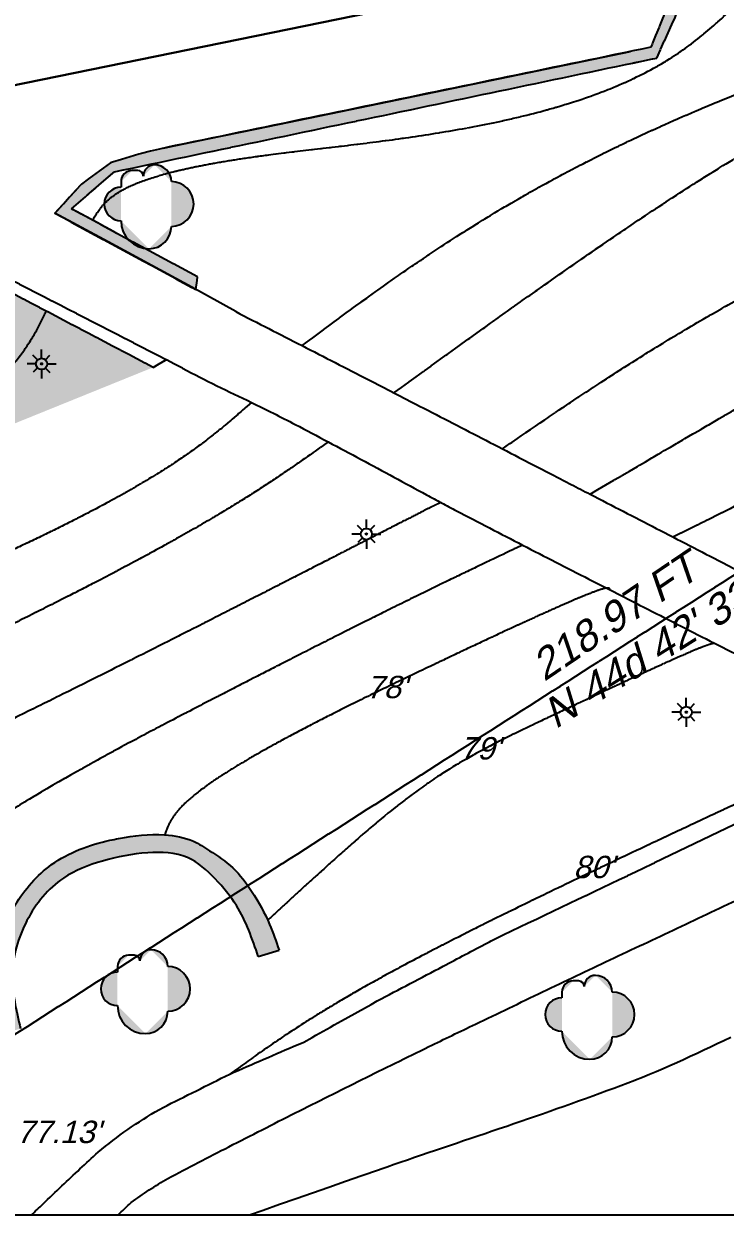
# Model space of a CAD drawing. Header units: inches. Extents: x 390519 to 400596, y 203620 to 211185.
# Drawn here: x 394540 to 396079, y 203620 to 206232 of the extents above; entities that cross this region are included whole.
import ezdxf

# ---------------------------------------------------------------- set-up
doc = ezdxf.new("R2010")
doc.units = ezdxf.units.IN
doc.header["$LTSCALE"] = 0.5
doc.header["$MEASUREMENT"] = 0
doc.linetypes.add('LTP418', pattern=[40, 40, 0])
doc.layers.add('LD-A-BLDG', color=7, linetype='Continuous', lineweight=30)
for name, color, linetype in [('LD-A-FOC', 7, 'Continuous'), ('LD-A-SW', 7, 'Continuous'), ('LD-A-TREELN', 7, 'Continuous'), ('LD-A-WALL', 7, 'Continuous'), ('LTPOLE', 7, 'Continuous'), ('MONUMENTS', 7, 'Continuous'), ('My LAYER', 7, 'LTP418'), ('Names', 1, 'LTP418'), ('numbers', 7, 'LTP418'), ('TOPO', 80, 'LTP418'), ('Traverse', 4, 'LTP418')]:
    doc.layers.add(name, color=color, linetype=linetype)
doc.styles.add('ARIAL', font='arial.ttf', dxfattribs={"oblique": 15})
pattern_1 = [(228.012787504, (-5992867.403451246, -3124560.828117853), (-392.286501360003, -441.3223140300001), [6.597082093371119, -653.1123064115419]), (184.969740728, (-5992871.816674386, -3124565.731699119), (588.4297520399988, 49.03581267000172), [11.32079999949756, -1120.758844991288]), (132.510447078, (-5992883.094911301, -3124566.712415373), (490.3581267000057, -539.3939393699933), [7.982441872923958, -790.2627553659584]), (267.273689006, (-5992902.218878242, -3124578.971368541), (49.03581267000119, 980.7162534000008), [10.30919118411546, -1020.609733125491]), (292.833654178, (-5992902.709236369, -3124589.268889201), (-245.1790633499994, 588.4297520400013), [10.10897796098385, -1000.79019742107]), (357.273689006, (-5992898.786371355, -3124598.585693609), (-980.7162534000008, 49.03581267000124), [10.30919118411546, -1020.609733125491]), (37.6942404667, (-5992888.488850694, -3124599.076051735), (-637.4655647099999, -490.3581266999986), [13.63337796082743, -1349.703317214766]), (72.2553283749, (-5992877.700971907, -3124590.739963581), (343.2506886900013, 1078.78787874), [12.87131239612296, -1274.260392900135]), (121.429565615, (-5992873.778106893, -3124578.481010414), (-392.2865013600009, 637.4655647099993), [10.3441046827365, -1024.067496795255]), (175.236358309, (-5992879.172046287, -3124569.654564133), (539.3939393699991, -49.03581267000185), [11.80939283694144, -578.6599831768052]), (222.397437798, (-5992890.940641328, -3124568.67384788), (-588.4297520399981, -539.3939393699986), [15.27210578444616, -1511.939600718983]), (138.814074834, (-5992853.673423698, -3124579.461726667), (-343.2506886900016, 294.21487602), [5.212555922633668, -516.0452828054098]), (171.46923439, (-5992857.596288712, -3124576.02921978), (637.4655647099999, -98.07162533999976), [9.916855646942789, -981.7710831729411]), (225, (-5992867.403451246, -3124574.5581454), (-5.444068825743997e-15, -49.03581266999671), [6.934693663604069, -62.41241765629662]), (203.198590514, (-5992870.835958133, -3124568.67384788), (245.1790633499994, 98.07162533999879), [3.73446942132186, -369.7111539350444]), (291.801409486, (-5992874.26846502, -3124570.14492226), (-49.03581266998449, 147.107438010005), [5.281304131997009, -258.784628547727]), (30.9637565321, (-5992872.307032513, -3124575.048503527), (147.1074380100026, 98.07162533999899), [8.577785674550427, -277.3476791288651]), (161.565051177, (-5992864.951660613, -3124570.635280387), (98.07162534000055, -49.03581266999885), [6.20258898044097, -148.8622659741026]), (16.389540334, (-5992902.709236369, -3124570.14492226), (490.3581266999983, 147.1074380100021), [8.689146005123998, -860.2276683108993]), (70.3461759419, (-5992894.373148215, -3124567.693131626), (-196.1432506800598, -539.3939393701664), [7.289712947334869, -721.680049285541]), (293.198590514, (-5992864.951660613, -3124560.828117853), (-98.07162533999853, 245.1790633499996), [7.46888980683105, -365.9767335495352]), (343.610459666, (-5992862.009511853, -3124567.693131626), (-490.3581266999983, 147.1074380100021), [8.689146005123995, -860.2276683108794]), (339.44395478, (-5992902.709236369, -3124600.547126115), (-245.1790633500018, 98.07162534000118), [8.379239669049596, -410.5829274381176]), (294.775140569, (-5992894.863506341, -3124603.489274875), (-245.1790633500002, 539.3939393700001), [7.020849586465259, -695.0651419149168]), (66.8014094864, (-5992864.461302486, -3124609.863930522), (98.07162533999906, 245.1790633499985), [7.46888980683105, -365.9767335495352]), (17.3540246363, (-5992861.519153725, -3124602.998916748), (-637.4655647099988, -196.1432506799981), [8.21992231368477, -813.7700835271669]), (69.44395478040002, (-5992888.488850694, -3124609.863930522), (-98.07162534000034, -245.1790633499978), [4.189619834524797, -414.7725472726424]), (101.309932474, (-5992867.403451246, -3124609.863930522), (-49.03581266999822, 196.1432506800006), [2.5003360880433, -247.5342295811677]), (165.963756532, (-5992867.893809373, -3124607.412139889), (147.107438009998, -49.03581267000006), [10.10897796098385, -192.0708571154289]), (186.009005957, (-5992877.700971907, -3124604.960349255), (490.3581267000022, 49.03581266999917), [9.3682920106035, -927.4595936416524]), (303.690067526, (-5992872.307032513, -3124579.461726667), (-49.03581266999937, 98.07162533999929), [7.072042974892739, -169.7290939408395]), (353.157226587, (-5992868.3841675, -3124585.346024187), (833.6088153900006, -98.07162534000257), [12.34692341542998, -1222.343291151545]), (60.9453959009, (-5992856.125214332, -3124586.817098568), (-196.1432506799988, -343.2506886899988), [5.048531129252519, -499.8060597837916]), (90, (-5992853.673423698, -3124582.403875427), (-49.03581266999998, 49.03581267), [2.942148760199999, -46.09366390979999]), (120.256437164, (-5992878.681688161, -3124603.489274875), (196.1432506800004, -343.2506886900003), [6.812251239367079, -674.4150297557608]), (48.01278750420001, (-5992882.114195047, -3124597.604977355), (392.28650136, 441.3223140299987), [13.19416418674224, -646.5152243181709]), (0, (-5992873.287748766, -3124587.797814821), (49.03581267, 49.03581267), [12.7493112942, -36.28650137579999]), (325.3048464690001, (-5992860.538437473, -3124587.797814821), (490.3581267000067, -343.2506886899914), [7.753248484504379, -767.5710262882134]), (254.054604099, (-5992854.163781825, -3124592.211037961), (-49.03581267000185, -196.1432506800002), [7.13971239637734, -349.8463923513957]), (207.645975364, (-5992856.125214332, -3124599.076051735), (-931.6804407299975, -490.3581267000023), [11.62467493061355, -1150.844739464673]), (175.42607874, (-5992866.422734993, -3124604.469991129), (-637.4655647099976, 49.03581267000006), [12.29813278182333, -1217.513792402841])]
pattern_2 = [(49.99999999999999, (-5992902.709236369, -3124609.863930522), (117.2381198322018, -10.25700645216362), [12.2589531675, -134.8484848425]), (355, (-5992902.709236369, -3124609.863930522), (-22.67928134253247, 122.9478418665379), [9.807162534000001, -107.878787874]), (100.45144446, (-5992892.939393193, -3124610.718680965), (94.55883812016134, 112.690834147814), [10.41850704820611, -114.6035775302672]), (46.18420000000001, (-5992902.709236369, -3124577.173388742), (174.4434865483092, -27.0545748208081), [18.38842975125, -202.27272726375]), (96.63563548999998, (-5992888.172284477, -3124579.427942136), (152.7730269261972, 159.2223240864779), [15.62776939875544, -171.9054630594044]), (351.1841639899999, (-5992902.709236369, -3124577.173388742), (152.7730268249456, 159.2223240040061), [14.710743801, -161.8181819744527]), (21, (-5992886.363965479, -3124585.346024187), (97.56607463027603, -65.80914833356255), [12.2589531675, -134.8484848425]), (326.0000000000001, (-5992886.363965479, -3124585.346024187), (39.77055011948517, 118.5277392218651), [9.807162533999996, -107.878787874]), (71.45144474, (-5992878.233459315, -3124590.830119845), (137.3366235549101, 52.71859063083836), [10.41850672130069, -114.6035775302672]), (37.50000000000001, (-5992902.709236369, -3124609.863930522), (1.987561291443229, 54.4124021848885), [0, -106.5711662028, 0, -109.513314963, 0, -108.28741964625]), (7.499999999999999, (-5992902.709236369, -3124609.863930522), (42.99942852398916, 64.46766272905809), [0, -62.43893479979999, 0, -104.1193755693, 0, -41.27180899724999]), (327.5, (-5992939.159190454, -3124609.863930522), (87.25472326397761, -3.686654883876419), [0, -40.86317722499999, 0, -127.493112942, 0, -169.1735537115]), (317.5, (-5992955.504461343, -3124609.863930522), (95.32335917202715, 16.36243053660396), [0, -53.1221303925, 0, -84.66850321019999, 0, -120.1377410415])]

# ---------------------------------------------------------------- blocks, each defined once
blk = doc.blocks.new('MTREE')
for p, q in [((0.25, 0.3125), (0.1875, 0.3125)), ((0.375, 0.125), (0.375, 0.1875))]:
    blk.add_line(p, q)
for centre, radius, start, end in [((0, 0.3125), 0.1875, 0, 180), ((-0.1875, 0), 0.3125, 90, 180), ((0.25, 0.1875), 0.125, 0, 90), ((-0.25, 0), 0.25, 180, 270), ((0.3125, 0.125), 0.0625, 270, 0), ((0.3125, -0.0625), 0.125, 0, 90), ((0.25, -0.0625), 0.1875, 270, 0), ((0, -0.25), 0.25, 180, 0)]:
    blk.add_arc(centre, radius, start, end)
blk = doc.blocks.new('LTPOLE')
for p, q in [((0, 0.0947265), (0, 0.2441405)), ((-0.0966795, 0), (-0.246094, 0)), ((-0.069336, 0.0683595), (-0.140625, 0.1435545)), ((0.0654295, 0.0703125), (0.1445315, 0.147461)), ((0.0927735, 0), (0.2421875, 0)), ((-0.071289, -0.0683595), (-0.1445315, -0.1396485)), ((0, -0.0966795), (0, -0.243164)), ((0.069336, -0.06640650000000001), (0.1464845, -0.1396485))]:
    blk.add_line(p, q)
for centre, radius in [((-0.001953, 0), 0.0947265), ((0, 0), 0.0126955)]:
    blk.add_circle(centre, radius)

msp = doc.modelspace()

# ---------------------------------------------------------------- hatches: boundary and pattern name
at = {"layer": 'MONUMENTS'}
h = msp.add_hatch(dxfattribs=at)
h.set_pattern_fill('GRAVEL', scale=49.03581267)
h.set_pattern_definition(pattern_1)
edge = h.paths.add_edge_path()
edge.add_spline(control_points=[(394477.15261079, 204115.8898931607), (394477.1627853047, 204115.9578221622), (394479.4996430976, 204131.5584824472), (394479.4048946593, 204173.9842603579), (394488.3674069429, 204238.2988442713), (394527.7189008864, 204317.8183032135), (394599.5290054372, 204401.0322644319), (394690.0888157496, 204434.6272937269), (394775.6142884651, 204451.491058419), (394836.1746442383, 204459.3614862426), (394908.1172191259, 204445.6226489744), (394952.0464098966, 204416.6293070274), (395002.8663456077, 204383.5335617247), (395044.8572356692, 204325.9849938271), (395078.38900543, 204265.4191583316), (395093.817025749, 204220.3251088099), (395100.2975622918, 204201.3833632264)], knot_values=[60.37073024777731, 60.37073024777731, 60.37073024777731, 60.37073024777731, 60.3838691907447, 63.38735491623729, 68.05514662598934, 72.11960243217229, 79.38071212698135, 87.77255031511991, 88.95696728774776, 95.17585976499413, 99.15370905820659, 101.7574935378565, 105.5017263189219, 109.4837102465463, 114.5456225650844, 118.2118943982848, 118.2118943982848, 118.2118943982848, 118.2118943982848], degree=3, periodic=0)
edge.add_line((395100.2975622918, 204201.3833632264), (395054.7858663462, 204187.1188591043))
edge.add_spline(control_points=[(395054.7858663462, 204187.1188591043), (395041.458769182, 204226.0030151621), (395019.9263523501, 204288.827638264), (394961.4482333064, 204358.9564754244), (394899.9417239878, 204414.8098161057), (394806.3836062976, 204418.2965261571), (394715.1819289018, 204400.0905292373), (394614.0037809331, 204361.7054004748), (394539.8486670758, 204270.1109544892), (394504.6326124825, 204148.6090734693), (394523.8572097511, 204068.9014505033), (394533.3645383399, 204029.4828581666)], knot_values=[0, 0, 0, 0, 121.7114043761202, 196.6475264570054, 273.3572924165636, 361.2175440005295, 462.1179142618777, 555.4206469582723, 678.2261987114322, 800.7321581735079, 920.5913952765966, 920.5913952765966, 920.5913952765966, 920.5913952765966], degree=3, periodic=0)
edge.add_line((394533.3645383399, 204029.4828581666), (394492.9982937099, 204017.7560312566))
edge.add_line((394492.9982937099, 204017.7560312566), (394485.9769011615, 204051.3501217272))
edge.add_spline(control_points=[(394485.9769011615, 204051.3501217272), (394483.0354710376, 204072.8633788717), (394480.0940409138, 204094.3766360162), (394477.15261079, 204115.8898931607)], knot_values=[0, 0, 0, 0, 65.14023485713751, 65.14023485713751, 65.14023485713751, 65.14023485713751], degree=3, periodic=0)
at = {"layer": 'My LAYER'}
h = msp.add_hatch(dxfattribs=at)
h.set_pattern_fill('GRAVEL', color=256, scale=49.03581267)
h.set_pattern_definition(pattern_1)
h.paths.add_polyline_path([(394921.3786555389, 205677.1882807673), (394645.0879155956, 205826.3602588908), (394739.052598482, 205907.6688917116), (395928.9422855992, 206157.0902688634), (395968.9605441121, 206246.188621439), (395998.8894820986, 206327.2622604356), (396026.3059272561, 206437.2931632539), (396043.9083985072, 206534.1858832082), (396019.8928429214, 206547.7068309779), (395997.4731361726, 206434.5723438445), (395976.3527985131, 206343.12608191), (395971.4966535773, 206324.3856616793), (395941.3679938428, 206243.6105440357), (395915.8775438899, 206180.7302869223), (394856.5329979677, 205961.6413658373), (394837.6900129179, 205957.2171163256), (394792.7122546844, 205946.6333172368), (394730.7963685524, 205927.5093502947), (394667.1455758428, 205880.8425305444), (394654.1173232542, 205866.5238240873), (394608.7462308174, 205816.6557231187), (394917.6022291956, 205649.7710097558)])
h = msp.add_hatch(dxfattribs=at)
h.set_pattern_fill('GRAVEL', color=256, scale=49.03581267)
h.set_pattern_definition(pattern_1)
edge = h.paths.add_edge_path()
edge.add_line((393459.943021643, 204926.7329042051), (393489.9951943131, 204929.0633279146))
edge.add_line((393489.9951943131, 204929.0633279146), (393712.7296806173, 205371.2335272017))
edge.add_line((393459.9418737935, 204926.7328151939), (393695.5849820049, 205394.7515909057))
edge.add_spline(control_points=[(393695.5849820049, 205394.7515909057), (393781.2496307125, 205372.8927355398), (393962.229531194, 205326.7125021711), (394233.4482222981, 205400.8253997104), (394426.9145620551, 205528.7895167656), (394489.9642581572, 205638.8202834516), (394509.0237331167, 205672.0818020962)], knot_values=[0, 0, 0, 0, 261.2987394807869, 552.0342472728973, 815.7212148382512, 929.9678593186467, 929.9678593186467, 929.9678593186467, 929.9678593186467], degree=3, periodic=0)
edge.add_spline(control_points=[(393712.7296806173, 205371.2335272017), (393788.9497485794, 205351.8125290042), (393969.7796029355, 205305.7317297845), (394242.16264439, 205379.0610847706), (394429.7288278686, 205507.5510048824), (394496.7146635633, 205611.1926262858), (394515.5266121104, 205641.0335749993)], knot_values=[0, 0, 0, 0, 15.98707042321147, 33.77484438618418, 49.90741046385925, 56.35157319104984, 56.35157319104984, 56.35157319104984, 56.35157319104984], degree=3, periodic=0)
edge.add_line((394823.9486732939, 205478.8604245251), (394515.5266121104, 205641.0335749998))
edge.add_line((394852.4360082243, 205495.6087448392), (394509.0237331158, 205672.0818020962))
edge.add_line((394852.4360082243, 205495.6087448392), (394823.9486732939, 205478.8604245251))
at = {"layer": 'TOPO', "true_color": 0x055715}
h = msp.add_hatch(dxfattribs=at)
h.set_pattern_fill('AR-CONC', color=108, scale=16.34527089)
h.set_pattern_definition(pattern_2)
edge = h.paths.add_edge_path()
edge.add_arc((395999.1648717104, 207482.5493869565), 52.46012400392839, 56.3916279224253, 236.3916279224253, ccw=False)
edge.add_arc((396077.1890223036, 207524.0745476531), 49.03462830490692, -2.5314482260350815, 177.4685517739648, ccw=False)
edge.add_arc((396144.1474245046, 207482.1979636324), 43.58818399241914, -65.65028746379733, 114.3497125362027, ccw=False)
edge.add_arc((396146.8934300137, 207372.1370820941), 71.97880562309842, -102.21198287638549, 77.78801712361451, ccw=False)
edge.add_arc((396081.054678869, 207290.9501215836), 51.76029152821884, -167.91472061012462, 12.085279389875325, ccw=False)
edge.add_arc((396007.2230902594, 207341.228174842), 65.37687707205255, 110.80250600451609, 290.80250600451615, ccw=False)
edge.add_arc((395977.0660654674, 207420.6008102838), 19.53167029305017, 110.8085838732649, 290.80858387326487, ccw=False)
edge = h.paths.add_edge_path()
edge.add_arc((395830.9965521578, 204060.2909849053), 49.03581267, 270, 450)
edge = h.paths.add_edge_path()
edge.add_arc((395794.2196926553, 204109.3267975753), 36.7768595025, 0, 90)
edge = h.paths.add_edge_path()
edge.add_arc((395794.2196926553, 204121.5857507428), 24.517906335, 90, 180)
edge = h.paths.add_edge_path()
edge.add_arc((395757.4428331528, 204121.5857507428), 12.2589531675, 0, 90)
edge = h.paths.add_edge_path()
edge.add_line((395757.4428331528, 204133.8447039103), (395745.1838799853, 204133.8447039103))
edge = h.paths.add_edge_path()
edge.add_arc((395745.1838799853, 204109.3267975753), 24.517906335, 90, 180)
edge = h.paths.add_edge_path()
edge.add_line((395720.6659736503, 204109.3267975753), (395720.6659736503, 204097.0678444078))
edge = h.paths.add_edge_path()
edge.add_arc((395720.6659736503, 204060.2909849053), 36.7768595025, 90, 270)
edge = h.paths.add_edge_path()
edge.add_arc((395781.9607394878, 204023.5141254028), 61.29476583749999, 180, 270)
edge = h.paths.add_edge_path()
edge.add_arc((395781.9607394878, 204011.2551722353), 49.03581267, 270, 360)
edge = h.paths.add_edge_path()
edge.add_arc((394856.148251007, 204116.4696809528), 49.03581267, 270, 450)
edge = h.paths.add_edge_path()
edge.add_arc((394819.3713915044, 204165.5054936228), 36.7768595025, 0, 90)
edge = h.paths.add_edge_path()
edge.add_arc((394819.3713915044, 204177.7644467903), 24.517906335, 90, 180)
edge = h.paths.add_edge_path()
edge.add_arc((394782.5945320019, 204177.7644467903), 12.2589531675, 0, 90)
edge = h.paths.add_edge_path()
edge.add_line((394782.5945320019, 204190.0233999578), (394770.3355788345, 204190.0233999578))
edge = h.paths.add_edge_path()
edge.add_arc((394770.3355788345, 204165.5054936228), 24.517906335, 90, 180)
edge = h.paths.add_edge_path()
edge.add_line((394745.8176724995, 204165.5054936228), (394745.8176724995, 204153.2465404554))
edge = h.paths.add_edge_path()
edge.add_arc((394745.8176724995, 204116.4696809528), 36.7768595025, 90, 270)
edge = h.paths.add_edge_path()
edge.add_arc((394807.1124383369, 204079.6928214503), 61.29476583749999, 180, 270)
edge = h.paths.add_edge_path()
edge.add_arc((394807.1124383369, 204067.4338682829), 49.03581267, 270, 360)
edge = h.paths.add_edge_path()
edge.add_arc((397148.9974703729, 204378.1574679017), 49.03581267, 270, 450)
edge = h.paths.add_edge_path()
edge.add_arc((397112.2206108704, 204427.1932805717), 36.7768595025, 0, 90)
edge = h.paths.add_edge_path()
edge.add_arc((397112.2206108704, 204439.4522337392), 24.517906335, 90, 180)
edge = h.paths.add_edge_path()
edge.add_arc((397075.4437513679, 204439.4522337392), 12.2589531675, 0, 90)
edge = h.paths.add_edge_path()
edge.add_line((397075.4437513679, 204451.7111869067), (397063.1847982004, 204451.7111869067))
edge = h.paths.add_edge_path()
edge.add_arc((397063.1847982004, 204427.1932805717), 24.517906335, 90, 180)
edge = h.paths.add_edge_path()
edge.add_line((397038.6668918654, 204427.1932805717), (397038.6668918654, 204414.9343274042))
edge = h.paths.add_edge_path()
edge.add_arc((397038.6668918654, 204378.1574679017), 36.7768595025, 90, 270)
edge = h.paths.add_edge_path()
edge.add_arc((397099.9616577029, 204341.3806083992), 61.29476583749999, 180, 270)
edge = h.paths.add_edge_path()
edge.add_arc((397099.9616577029, 204329.1216552317), 49.03581267, 270, 360)
edge = h.paths.add_edge_path()
edge.add_arc((396123.2826862136, 208589.0588451261), 49.03581267, 270, 450)
edge = h.paths.add_edge_path()
edge.add_arc((396086.5058267111, 208638.0946577961), 36.7768595025, 0, 90)
edge = h.paths.add_edge_path()
edge.add_arc((396086.5058267111, 208650.3536109636), 24.517906335, 90, 180)
edge = h.paths.add_edge_path()
edge.add_arc((396049.7289672086, 208650.3536109636), 12.2589531675, 0, 90)
edge = h.paths.add_edge_path()
edge.add_line((396049.7289672086, 208662.6125641311), (396037.4700140411, 208662.6125641311))
edge = h.paths.add_edge_path()
edge.add_arc((396037.4700140411, 208638.0946577961), 24.517906335, 90, 180)
edge = h.paths.add_edge_path()
edge.add_line((396012.9521077061, 208638.0946577961), (396012.9521077061, 208625.8357046286))
edge = h.paths.add_edge_path()
edge.add_arc((396012.9521077061, 208589.0588451261), 36.7768595025, 90, 270)
edge = h.paths.add_edge_path()
edge.add_arc((396074.2468735436, 208552.2819856236), 61.29476583749999, 180, 270)
edge = h.paths.add_edge_path()
edge.add_arc((396074.2468735436, 208540.0230324561), 49.03581267, 270, 360)
edge = h.paths.add_edge_path()
edge.add_arc((396299.8279570962, 209444.6357045919), 49.03581267, 270, 450)
edge = h.paths.add_edge_path()
edge.add_arc((396263.0510975936, 209493.6715172619), 36.7768595025, 0, 90)
edge = h.paths.add_edge_path()
edge.add_arc((396263.0510975936, 209505.9304704294), 24.517906335, 90, 180)
edge = h.paths.add_edge_path()
edge.add_arc((396226.2742380911, 209505.9304704294), 12.2589531675, 0, 90)
edge = h.paths.add_edge_path()
edge.add_line((396226.2742380911, 209518.1894235969), (396214.0152849237, 209518.1894235969))
edge = h.paths.add_edge_path()
edge.add_arc((396214.0152849237, 209493.6715172619), 24.517906335, 90, 180)
edge = h.paths.add_edge_path()
edge.add_line((396189.4973785887, 209493.6715172619), (396189.4973785887, 209481.4125640944))
edge = h.paths.add_edge_path()
edge.add_arc((396189.4973785887, 209444.6357045919), 36.7768595025, 90, 270)
edge = h.paths.add_edge_path()
edge.add_arc((396250.7921444261, 209407.8588450894), 61.29476583749999, 180, 270)
edge = h.paths.add_edge_path()
edge.add_arc((396250.7921444261, 209395.5998919219), 49.03581267, 270, 360)
h = msp.add_hatch(dxfattribs=at)
h.set_pattern_fill('AR-CONC', color=108, scale=16.34527089)
h.set_pattern_definition(pattern_2)
edge = h.paths.add_edge_path()
edge.add_arc((394863.9965127023, 205836.977604981), 49.03581267, 270, 450)
edge = h.paths.add_edge_path()
edge.add_arc((394827.2196531998, 205886.013417651), 36.7768595025, 0, 90)
edge = h.paths.add_edge_path()
edge.add_arc((394827.2196531998, 205898.2723708185), 24.517906335, 90, 180)
edge = h.paths.add_edge_path()
edge.add_arc((394790.4427936973, 205898.2723708185), 12.2589531675, 0, 90)
edge = h.paths.add_edge_path()
edge.add_line((394790.4427936973, 205910.531323986), (394778.1838405298, 205910.531323986))
edge = h.paths.add_edge_path()
edge.add_arc((394778.1838405298, 205886.013417651), 24.517906335, 90, 180)
edge = h.paths.add_edge_path()
edge.add_line((394753.6659341948, 205886.013417651), (394753.6659341948, 205873.7544644836))
edge = h.paths.add_edge_path()
edge.add_arc((394753.6659341948, 205836.977604981), 36.7768595025, 90, 270)
edge = h.paths.add_edge_path()
edge.add_arc((394814.9607000323, 205800.2007454785), 61.29476583749999, 180, 270)
edge = h.paths.add_edge_path()
edge.add_arc((394814.9607000323, 205787.9417923111), 49.03581267, 270, 360)
edge = h.paths.add_edge_path()
edge.add_arc((393380.8653093461, 205319.9785449044), 49.03581267, 270, 450)
edge = h.paths.add_edge_path()
edge.add_arc((393344.0884498436, 205369.0143575744), 36.7768595025, 0, 90)
edge = h.paths.add_edge_path()
edge.add_arc((393344.0884498436, 205381.2733107419), 24.517906335, 90, 180)
edge = h.paths.add_edge_path()
edge.add_arc((393307.3115903411, 205381.2733107419), 12.2589531675, 0, 90)
edge = h.paths.add_edge_path()
edge.add_line((393307.3115903411, 205393.5322639094), (393295.0526371736, 205393.5322639094))
edge = h.paths.add_edge_path()
edge.add_arc((393295.0526371736, 205369.0143575744), 24.517906335, 90, 180)
edge = h.paths.add_edge_path()
edge.add_line((393270.5347308386, 205369.0143575744), (393270.5347308386, 205356.7554044069))
edge = h.paths.add_edge_path()
edge.add_arc((393270.5347308386, 205319.9785449044), 36.7768595025, 90, 270)
edge = h.paths.add_edge_path()
edge.add_arc((393331.8294966761, 205283.2016854019), 61.29476583749999, 180, 270)
edge = h.paths.add_edge_path()
edge.add_arc((393331.8294966761, 205270.9427322344), 49.03581267, 270, 360)
edge = h.paths.add_edge_path()
edge.add_arc((393102.4968277622, 204690.6463567782), 49.03581267, 270, 450)
edge = h.paths.add_edge_path()
edge.add_arc((393065.7199682597, 204739.6821694482), 36.7768595025, 0, 90)
edge = h.paths.add_edge_path()
edge.add_arc((393065.7199682597, 204751.9411226157), 24.517906335, 90, 180)
edge = h.paths.add_edge_path()
edge.add_arc((393028.9431087572, 204751.9411226157), 12.2589531675, 0, 90)
edge = h.paths.add_edge_path()
edge.add_line((393028.9431087572, 204764.2000757832), (393016.6841555897, 204764.2000757832))
edge = h.paths.add_edge_path()
edge.add_arc((393016.6841555897, 204739.6821694482), 24.517906335, 90, 180)
edge = h.paths.add_edge_path()
edge.add_line((392992.1662492547, 204739.6821694482), (392992.1662492547, 204727.4232162807))
edge = h.paths.add_edge_path()
edge.add_arc((392992.1662492547, 204690.6463567782), 36.7768595025, 90, 270)
edge = h.paths.add_edge_path()
edge.add_arc((393053.4610150922, 204653.8694972757), 61.29476583749999, 180, 270)
edge = h.paths.add_edge_path()
edge.add_arc((393053.4610150922, 204641.6105441082), 49.03581267, 270, 360)
edge = h.paths.add_edge_path()
edge.add_arc((392752.381125297, 203997.2799656237), 49.03581267, 270, 450)
edge = h.paths.add_edge_path()
edge.add_arc((392715.6042657945, 204046.3157782937), 36.7768595025, 0, 90)
edge = h.paths.add_edge_path()
edge.add_arc((392715.6042657945, 204058.5747314612), 24.517906335, 90, 180)
edge = h.paths.add_edge_path()
edge.add_arc((392678.827406292, 204058.5747314612), 12.2589531675, 0, 90)
edge = h.paths.add_edge_path()
edge.add_line((392678.827406292, 204070.8336846287), (392666.5684531245, 204070.8336846287))
edge = h.paths.add_edge_path()
edge.add_arc((392666.5684531245, 204046.3157782937), 24.517906335, 90, 180)
edge = h.paths.add_edge_path()
edge.add_line((392642.0505467895, 204046.3157782937), (392642.0505467895, 204034.0568251263))
edge = h.paths.add_edge_path()
edge.add_arc((392642.0505467895, 203997.2799656237), 36.7768595025, 90, 270)
edge = h.paths.add_edge_path()
edge.add_arc((392703.345312627, 203960.5031061212), 61.29476583749999, 180, 270)
edge = h.paths.add_edge_path()
edge.add_arc((392703.345312627, 203948.2441529538), 49.03581267, 270, 360)
edge = h.paths.add_edge_path()
edge.add_arc((392376.979658201, 204509.3968981975), 49.03581267, 270, 450)
edge = h.paths.add_edge_path()
edge.add_arc((392340.2027986984, 204558.4327108675), 36.7768595025, 0, 90)
edge = h.paths.add_edge_path()
edge.add_arc((392340.2027986984, 204570.691664035), 24.517906335, 90, 180)
edge = h.paths.add_edge_path()
edge.add_arc((392303.425939196, 204570.691664035), 12.2589531675, 0, 90)
edge = h.paths.add_edge_path()
edge.add_line((392303.425939196, 204582.9506172025), (392291.1669860285, 204582.9506172025))
edge = h.paths.add_edge_path()
edge.add_arc((392291.1669860285, 204558.4327108675), 24.517906335, 90, 180)
edge = h.paths.add_edge_path()
edge.add_line((392266.6490796935, 204558.4327108675), (392266.6490796935, 204546.1737577))
edge = h.paths.add_edge_path()
edge.add_arc((392266.6490796935, 204509.3968981975), 36.7768595025, 90, 270)
edge = h.paths.add_edge_path()
edge.add_arc((392327.943845531, 204472.620038695), 61.29476583749999, 180, 270)
edge = h.paths.add_edge_path()
edge.add_arc((392327.943845531, 204460.3610855275), 49.03581267, 270, 360)
edge = h.paths.add_edge_path()
edge.add_arc((391022.1524752366, 204266.3231244734), 49.03581267, 270, 450)
edge = h.paths.add_edge_path()
edge.add_arc((390985.375615734, 204315.3589371434), 36.7768595025, 0, 90)
edge = h.paths.add_edge_path()
edge.add_arc((390985.375615734, 204327.6178903109), 24.517906335, 90, 180)
edge = h.paths.add_edge_path()
edge.add_arc((390948.5987562315, 204327.6178903109), 12.2589531675, 0, 90)
edge = h.paths.add_edge_path()
edge.add_line((390948.5987562315, 204339.8768434784), (390936.3398030641, 204339.8768434784))
edge = h.paths.add_edge_path()
edge.add_arc((390936.3398030641, 204315.3589371434), 24.517906335, 90, 180)
edge = h.paths.add_edge_path()
edge.add_line((390911.8218967291, 204315.3589371434), (390911.8218967291, 204303.099983976))
edge = h.paths.add_edge_path()
edge.add_arc((390911.8218967291, 204266.3231244734), 36.7768595025, 90, 270)
edge = h.paths.add_edge_path()
edge.add_arc((390973.1166625666, 204229.5462649709), 61.29476583749999, 180, 270)
edge = h.paths.add_edge_path()
edge.add_arc((390973.1166625666, 204217.2873118035), 49.03581267, 270, 360)
edge = h.paths.add_edge_path()
edge.add_arc((390925.2413641302, 207749.9580187169), 32.69054178, 270, 450)
edge = h.paths.add_edge_path()
edge.add_arc((390900.7234577952, 207782.6485604969), 24.517906335, 0, 90)
edge = h.paths.add_edge_path()
edge.add_arc((390900.7234577952, 207790.8211959419), 16.34527089, 90, 180)
edge = h.paths.add_edge_path()
edge.add_arc((390876.2055514602, 207790.8211959419), 8.172635445, 0, 90)
edge = h.paths.add_edge_path()
edge.add_line((390876.2055514602, 207798.9938313869), (390868.0329160152, 207798.9938313869))
edge = h.paths.add_edge_path()
edge.add_arc((390868.0329160152, 207782.6485604969), 16.34527089, 90, 180)
edge = h.paths.add_edge_path()
edge.add_line((390851.6876451252, 207782.6485604969), (390851.6876451252, 207774.4759250519))
edge = h.paths.add_edge_path()
edge.add_arc((390851.6876451252, 207749.9580187169), 24.517906335, 90, 270)
edge = h.paths.add_edge_path()
edge.add_arc((390892.5508223502, 207725.4401123819), 40.86317722499999, 180, 270)
edge = h.paths.add_edge_path()
edge.add_arc((390892.5508223502, 207717.2674769369), 32.69054178, 270, 360)
edge = h.paths.add_edge_path()
edge.add_arc((391196.2459554862, 208446.4463566109), 32.69054178, 270, 450)
edge = h.paths.add_edge_path()
edge.add_arc((391171.7280491513, 208479.1368983909), 24.517906335, 0, 90)
edge = h.paths.add_edge_path()
edge.add_arc((391171.7280491513, 208487.3095338359), 16.34527089, 90, 180)
edge = h.paths.add_edge_path()
edge.add_arc((391147.2101428162, 208487.3095338359), 8.172635445, 0, 90)
edge = h.paths.add_edge_path()
edge.add_line((391147.2101428162, 208495.4821692808), (391139.0375073712, 208495.4821692808))
edge = h.paths.add_edge_path()
edge.add_arc((391139.0375073712, 208479.1368983909), 16.34527089, 90, 180)
edge = h.paths.add_edge_path()
edge.add_line((391122.6922364812, 208479.1368983909), (391122.6922364812, 208470.9642629459))
edge = h.paths.add_edge_path()
edge.add_arc((391122.6922364812, 208446.4463566109), 24.517906335, 90, 270)
edge = h.paths.add_edge_path()
edge.add_arc((391163.5554137062, 208421.9284502759), 40.86317722499999, 180, 270)
edge = h.paths.add_edge_path()
edge.add_arc((391163.5554137062, 208413.7558148309), 32.69054178, 270, 360)

# ---------------------------------------------------------------- linework, layer by layer
at = {"layer": 'LD-A-BLDG', "elevation": 1389.44609727534}
msp.add_lwpolyline([(394522.4105099766, 208302.9675687389), (394768.5049084956, 208353.2619672664), (394876.171207848, 207826.6009939192), (394634.1631270498, 207777.140204208), (394698.5798396282, 207462.0360719897), (395438.6610149853, 207613.3115540766), (395464.0942564905, 207488.9076973321), (395500.5769011164, 207496.3611408584), (395690.7377826516, 207624.1484686765), (395788.4988478441, 207478.8553557349, -0.022157), (395882.5985723585, 207271.0579269105, -0.083003), (395961.7914098203, 206794.8874953426, -0.050101), (395929.0354869561, 206462.3593043564), (395702.6861756714, 206503.7291849796), (395698.9431086378, 206502.9773025191), (395731.2250186456, 206345.0492951805), (394218.4211619636, 206035.8131152107)], format="xyb", dxfattribs=at)
at = {"layer": 'LD-A-FOC', "elevation": 1353.12690535776, "flags": 128}
msp.add_lwpolyline([(396091.0171214761, 204009.8985147504), (396076.2083060499, 204002.8863935387), (396061.4485264365, 203995.857927056), (396046.6724015512, 203988.8621511161), (396031.8472408541, 203981.8663751739), (396017.0547706997, 203974.9196350458), (396002.2296100017, 203968.0382760013), (395987.3554134928, 203961.2059527696), (395972.4648717102, 203954.455355892), (395957.5416393885, 203947.8028306398), (395942.5530259823, 203941.2810675548), (395927.5153767625, 203934.8573760954), (395912.4940728163, 203928.5481015318), (395897.342006701, 203922.4022796764), (395882.1245595021, 203916.4362558019), (395880.4246513294, 203915.7660996947), (395865.1745135887, 203909.914492717), (395849.891685307, 203904.1119215502), (395834.5761664836, 203898.3747314685), (395819.0645044083, 203892.5885055736), (395803.7326403139, 203886.9330418454), (395788.3844309477, 203881.3102686596), (395772.4151012888, 203875.5240427647), (395757.0342013808, 203869.9829959325), (395741.6369562019, 203864.4746396425), (395725.3570663966, 203858.6720684767), (395709.9434759468, 203853.2290932694), (395694.5298854979, 203847.8188086059), (395678.0538524399, 203842.0652732523), (395662.6075714501, 203836.704024401), (395647.1612904584, 203831.3591208188), (395630.6525668595, 203825.6709665502), (395615.1899405988, 203820.3587535108), (395599.7273143353, 203815.0628857412), (395583.3166623618, 203809.4728030977), (395567.8376908293, 203804.2096258705), (395552.3587192968, 203798.9627939146), (395536.193246386, 203793.4707828965), (395520.7142748535, 203788.2402962116), (395505.2189580509, 203782.9934642557), (395489.4294263702, 203777.6649059458), (395473.9504548367, 203772.4344192608), (395458.6676265551, 203767.2529683881), (395443.1886550225, 203762.0224817032), (395427.70968349, 203756.7756497483), (395413.0806660429, 203751.806687397), (395397.6180397812, 203746.5271648997), (395382.1554135177, 203741.247642403), (395368.327314347, 203736.5075138449), (395352.8810333544, 203731.1789555349), (395337.4347523646, 203725.8340519532), (395324.5383336311, 203721.3717930005), (395318.2617496094, 203719.1815267019), (395282.1060104016, 203706.5629775738), (395245.9502711929, 203693.9444284467), (395209.7781867124, 203681.3258793205), (395173.6224475047, 203668.690984922), (395137.466708295, 203656.0724357949), (395101.2946238155, 203643.4538866677), (395065.1388846077, 203630.8189922702), (395035.2233619187, 203620.3783125607)], dxfattribs=at)
at = {"layer": 'LD-A-SW', "flags": 128}
for points, elevation in [([(395005.1027046284, 205601.0452548079, -0.0001469999999999995), (395077.8555053594, 205563.843418262, -0.000147), (395150.6246513613, 205526.6252364465, -0.000147), (395223.3447615514, 205489.341673546, -0.000145), (395296.0648717405, 205452.0417653751, -0.000113), (395352.3252941445, 205423.1106358995, -0.000167), (395408.6020618184, 205394.1795064248, -0.000216), (395481.224100383, 205356.6834550034, -0.000145), (395553.8461389476, 205319.2037488525, -0.000145), (395626.4191416986, 205281.642316347), (395699.0084897205, 205244.0808838415), (395740.7379663046, 205222.4724357254, 0.000173), (395782.4837881578, 205200.8803328807, 0.0003), (395855.1385172624, 205163.4660078115, -0.00021), (395927.7932463698, 205126.0353374737, -0.00021), (396000.3825943908, 205088.5065955119, -0.0009429999999999999), (396072.9719424145, 205050.9615082764), (396122.6942564612, 205024.9234917494, -0.002276)], 1187.63103759651), ([(394888.7897569751, 205476.9356129412, 0.01112643024542408), (395039.7056431025, 205402.2540702447, -0.004274), (395135.7014190387, 205353.8557231389, -0.003123), (395207.8821352897, 205315.558753443, -0.001016), (395280.0791968098, 205277.245438477, -0.001016), (395351.9656981854, 205238.3600390307, 0.001355), (395423.8521995591, 205199.4746395829, 0.000615), (395456.6244676933, 205182.0669260859, 0.0006940000000000001), (395489.3803905575, 205164.6755578588, 0.001529), (395561.9043574966, 205126.9997084574, 0.000659), (395634.4283244358, 205089.323859056, 0.000659), (395707.1484346241, 205052.0239508841, 0.000252), (395779.8848900851, 205014.7403879836, 0.000161), (395826.4525668509, 204990.941673568), (395873.0365888877, 204967.1429591528, 0.00014), (395945.8547707032, 204930.0391942332, 0.000228), (396018.6729525169, 204892.9354293128, 0.000228), (396091.5565154161, 204855.9624265586, 0.000228), (396164.4400783144, 204818.9894238058, 0.000228)], 1189.18383833106), ([(394746.9342704192, 203620.3783125607, -0.003692678893597423), (394776.0727689173, 203648.2103604972, -0.02623), (394856.0665246528, 203700.9075138452, -0.003294), (394990.1304364931, 203770.4402962117, -0.0009400000000000001), (395062.9486183077, 203807.5440611322, -0.000927), (395135.7668001233, 203844.6478260518, -0.000927), (395208.8628515434, 203881.2121970332, -0.0009279999999999999), (395281.9589029625, 203917.7765680156, -0.0009279999999999999), (395355.3164787171, 203953.8015450565, -0.0009279999999999999), (395428.6903997427, 203989.8265220975, -0.000644), (395479.7693712739, 204014.5078811417, -0.000391), (395530.8646880751, 204039.1892401855, -0.000563), (395604.5818597898, 204074.4623347656, -0.000308), (395678.2990315035, 204109.735429347, -0.000308), (395752.0979295718, 204144.8287259466, -0.00031), (395825.9131729119, 204179.9220225485, -0.00031), (395899.8101426056, 204214.8355211695, -0.000307), (395973.7071122993, 204249.7490197914, -0.000307), (396047.7021536184, 204284.4827204328, -0.000309), (396121.6808496667, 204319.2164210738, -0.000309)], 1284.44407707798), ([(394556.7461239919, 203620.3783125607, 0.0002417036405534634), (394582.2832372449, 203644.8105441523, -0.002067), (394624.0290590981, 203684.7093503936, -0.006798), (394703.5324567081, 203758.3121052119, -0.045969), (394837.694440173, 203851.823399974), (394845.8016945347, 203856.2529683844, -0.008565999999999999), (394918.8977459548, 203892.8500299081, -0.006751999999999999), (394992.0101426458, 203929.4307461591, -0.006755), (395067.0185907595, 203962.0395615846, -0.006784), (395142.0270388741, 203994.6483770101), (395154.7926954385, 203999.7481015283), (395172.8542197729, 204010.1763843554, -0.00305), (395237.4997661421, 204046.2994330227), (395302.1453125123, 204082.4224816891), (395315.5647799131, 204089.9086157563, -0.005661999999999999), (395387.8762583304, 204128.0094422013, 0.000299), (395460.1877367487, 204166.1102686469, 0.000201), (395508.8312629154, 204191.8540702979, 0.000267), (395557.4747890849, 204217.6142172213, 9.075453338957837e-05), (395573.9813002739, 204226.3945332938)], 1185.42442602636)]:
    msp.add_lwpolyline(points, format="xyb", dxfattribs=dict(at, elevation=elevation))
at = {"layer": 'LD-A-SW', "elevation": 1189.18383833106, "flags": 128}
msp.add_lwpolyline([(396221.2072041156, 204535.6114623859), (395923.633976602, 204392.8833666039)], dxfattribs=at)
at = {"layer": 'LD-A-WALL', "flags": 128}
for points, elevation in [([(395666.4323648382, 206129.1446119929), (395871.3203354431, 206171.5115541411)], 1190.4260789187), ([(395461.5443942323, 206086.777669847), (395666.4323648382, 206129.1446119929)], 1189.34729103996), ([(395256.6564236255, 206044.4270729707), (395461.5443942323, 206086.777669847)], 1188.26850316122), ([(395051.7684530197, 206002.0601308229), (395256.6564236255, 206044.4270729707)], 1187.17337001159), ([(394846.9622087684, 205959.3989738002), (394856.5895733219, 205961.6546211839), (394943.79159352, 205979.7324907887), (395051.7684530197, 206002.0601308229)], 1186.89550040646), ([(394725.1409048252, 205753.824501818), (394608.7462308174, 205816.6557231187), (394660.5280489959, 205873.5699563581)], 1190.45876946048), ([(394909.2376908585, 205654.4289095355), (394725.1409048252, 205753.824501818)], 1190.45876946048), ([(395005.1027046284, 205601.0452548079), (394909.2376908585, 205654.4289095355)], 1190.45876946048)]:
    msp.add_lwpolyline(points, dxfattribs=dict(at, elevation=elevation))
at = {"layer": 'MONUMENTS'}
msp.add_line((395054.7858663462, 204187.1188591043), (395100.2975622918, 204201.3833632264, 1295.60789709585), dxfattribs=at)
msp.add_open_spline([(394477.15261079, 204115.8898931607, 1297.91972609581), (394477.1627853047, 204115.9578221622, 1297.922814833318), (394479.4996430976, 204131.5584824472, 1298.626863147645), (394479.4048946593, 204173.9842603579, 88.89703075213717), (394488.3674069429, 204238.2988442713, 1297.982028243602), (394527.7189008864, 204317.8183032135, 1298.209629487873), (394599.5290054372, 204401.0322644319, 1295.310682372756), (394690.0888157496, 204434.6272937269, 1295.532522441624), (394775.6142884651, 204451.491058419, 1295.523025476393), (394836.1746442383, 204459.3614862426, 1295.523284503563), (394908.1172191259, 204445.6226489744, 1295.533144512662), (394952.0464098966, 204416.6293070274, 1295.506600057539), (395002.8663456077, 204383.5335617247, 1295.640981493921), (395044.8572356692, 204325.9849938271, 1295.595968656505), (395078.38900543, 204265.4191583316, 1295.610148398853), (395093.817025749, 204220.3251088099, 1295.60856302978), (395100.2975622918, 204201.3833632264, 1295.60789709585)], degree=3, knots=[60.37073024777731, 60.37073024777731, 60.37073024777731, 60.37073024777731, 60.3838691907447, 63.38735491623729, 68.05514662598934, 72.11960243217229, 79.38071212698135, 87.77255031511991, 88.95696728774776, 95.17585976499413, 99.15370905820659, 101.7574935378565, 105.5017263189219, 109.4837102465463, 114.5456225650844, 118.2118943982848, 118.2118943982848, 118.2118943982848, 118.2118943982848], dxfattribs=at)
msp.add_spline([(395054.7858663462, 204187.1188591043), (395006.9378984189, 204299.0306007601), (394960.2398225544, 204357.6370176706), (394899.3862872515, 204404.3407159685), (394812.1687522177, 204414.948514563), (394712.94405594, 204396.6361043588), (394627.4551380863, 204359.2590411673), (394547.3176877853, 204266.2042583744), (394515.2606374659, 204147.9669731022), (394533.3645383399, 204029.4828581666)], degree=3, dxfattribs=at)
at = {"layer": 'My LAYER'}
for p, q in [((395876.6684039552, 206146.276852529, 1191.50486679744), (395928.9422855992, 206157.0902688634, 1191.780102233299)), ((394679.6926872823, 205856.3041334245, 1191.17796137964), (394739.052598482, 205907.6688917116, 1192.411640042316)), ((394645.0879155956, 205826.3602588908, 1190.45876946048), (394679.6926872823, 205856.3041334245, 1191.17796137964)), ((394737.2818695055, 205776.5838730494, 1190.45876946048), (394645.0879155956, 205826.3602588908, 1190.45876946048)), ((394921.3786555389, 205677.1882807673, 1190.45876946048), (394737.2818695055, 205776.5838730494, 1190.45876946048)), ((394823.9486732939, 205478.8604245251, 1211.523452842255), (394515.5266121104, 205641.0335749998, 1189.251585788137)), ((394823.9486732939, 205478.8604245251, 1211.523452842255), (394852.4360082243, 205495.6087448392, 1194.25087230696)), ((394852.4360082243, 205495.6087448392, 1194.25087230696), (394823.9486732939, 205478.8604245251, 1211.523452842255)), ((394888.7897569751, 205476.9356129412, 1189.18383833106), (394852.4360082243, 205495.6087448392, 1194.25087230696)), ((395573.9813002739, 204226.3945332938, 1185.42442602636), (395923.633976602, 204392.8833666039, 1189.18383833106)), ((397704.7145978203, 203620.3783125607), (390537.4334669933, 203620.3783125607))]:
    msp.add_line(p, q, dxfattribs=at)
for points, elevation in [([(394921.3786555389, 205677.1882807673), (394645.0879155956, 205826.3602588908), (394739.052598482, 205907.6688917116), (395928.9422855992, 206157.0902688634), (395968.9605441121, 206246.188621439), (395998.8894820986, 206327.2622604356), (396026.3059272561, 206437.2931632539), (396043.9083985072, 206534.1858832082), (396019.8928429214, 206547.7068309779), (395997.4731361726, 206434.5723438445), (395976.3527985131, 206343.12608191), (395971.4966535773, 206324.3856616793), (395941.3679938428, 206243.6105440357), (395915.8775438899, 206180.7302869223), (394856.5329979677, 205961.6413658373), (394837.6900129179, 205957.2171163256), (394792.7122546844, 205946.6333172368), (394730.7963685524, 205927.5093502947), (394667.1455758428, 205880.8425305444), (394654.1173232542, 205866.5238240873), (394608.7462308174, 205816.6557231187), (394917.6022291956, 205649.7710097558), (394921.3786555389, 205677.1882807673)], 1190.45876946048), ([(394852.4360082243, 205495.6087448392), (394509.0237331158, 205672.0818020962)], 1194.25087230696)]:
    msp.add_lwpolyline(points, dxfattribs=dict(at, elevation=elevation))
at = {"layer": 'TOPO'}
for points, knots in [([(394691.1848925501, 205801.4720659698, 1190.45876946048), (394721.4680301929, 205852.0157687129, 671.0958124413285), (394773.5931283655, 205939.0145301502, -222.8619220469016), (396064.0330419252, 206026.9211267824, 44.92481260997888), (396332.2760531995, 206684.3600443043, -6.122352748353343), (397121.1534799961, 206827.015179377, -3.246752498332609), (397282.1874716422, 206913.6765147755, -1.787834669489571)], [0, 0, 0, 0, 77.26976578327468, 133.0012158751346, 182.4299533365919, 216.6002675048501, 216.6002675048501, 216.6002675048501, 216.6002675048501]), ([(393670.4015412945, 205287.3849822013, 1185.395447151037), (393691.8564753085, 205282.9993592785, 126.9925675107874), (393816.5198584981, 205256.8222945081, -46.88383193080345), (394209.094527035, 205268.0120712202, 20.18994696436485), (394483.6188758733, 205421.9210695089, -43.4987165034412), (394563.5423302548, 205542.0540895285, 117.4137049413367), (394589.3011865821, 205602.4726195149, 237.2016828773431)], [44.59202848198013, 44.59202848198013, 44.59202848198013, 44.59202848198013, 73.99484027913908, 94.13151328920904, 109.0646105948777, 128.2415855432007, 128.2415855432007, 128.2415855432007, 128.2415855432007]), ([(395207.8821352897, 205315.558753443, 1189.18383833106), (395088.4605407473, 205230.440690625, 644.0229318363154), (394914.952594813, 205106.7724353303, -148.0427699544973), (394030.1170870727, 204680.6091809631, 62.72923918009311), (393496.3007120313, 204388.4132118784, -99.93484104538233), (393322.8094951687, 204304.6790784555, 29.56137945993932), (393302.6724690581, 204295.2688697013, 49.60588604208876)], [0, 0, 0, 0, 83.43998994723778, 121.230178847416, 170.302815758374, 177.5469553247949, 177.5469553247949, 177.5469553247949, 177.5469553247949]), ([(395456.6244676933, 205182.0669260863, 1189.18383833106), (395454.3273244351, 205183.2837375645, 1189.18383833106), (395454.3273244351, 205183.2837375645, 1189.18383833106), (394559.2760341596, 204724.8981410014, 27.31714055172256), (393933.5616578478, 204429.9313846324, 26.08607820340187), (393254.0018604882, 204070.8823385243, -0.2370258499660811), (393074.4172831317, 204103.114077955, 548.4546524820694), (393021.8770797141, 204081.3515712842, 1185.42442602636)], [0, 0, 0, 0, 73.7460134415422, 123.0665391233655, 165.6240926667386, 215.1675227734395, 245.6407844688813, 245.6407844688813, 245.6407844688813, 245.6407844688813]), ([(395634.4283244358, 205089.323859056, 1189.18383833106), (395482.8906130604, 205017.4521100824, 639.1384528266423), (395281.8029146865, 204922.079648349, -90.76144845146834), (394448.3856471675, 204489.2148652538, 24.14896609509337), (393894.8912607878, 204067.014298866, -19.32968196218547), (393427.9100889508, 203733.8816341553, 29.43051705408104), (393078.9312136648, 203633.2262461847, -10.34164809619476), (393028.7519771112, 203620.3783125607, 21.72734993787108)], [0, 0, 0, 0, 86.21806055836689, 114.4097479014971, 160.7561781233353, 216.8092948878387, 226.6339840712603, 226.6339840712603, 226.6339840712603, 226.6339840712603]), ([(395826.4525689883, 204990.941672476, 1189.18383833106), (395825.4843871398, 205000.2359162373, 631.6629434274771), (395824.3610325232, 205011.0197701547, -15.213127560509), (394889.9446055442, 204565.0929108253, -7.643250025589047), (394866.9987431196, 204505.3788852543, 679.0108182154207), (394849.5993317468, 204454.191721004, 1282.845184500226)], [0, 0, 0, 0, 76.4971169316919, 88.75748854442337, 173.8851631213712, 173.8851631213712, 173.8851631213712, 173.8851631213712]), ([(396055.6325394809, 204874.1758063217, 1189.18383833106), (396036.7228271784, 204870.0054963692, 621.3814792330973), (396013.8807799779, 204864.96795718, -64.49718885221827), (395433.324131134, 204589.1266381107, 12.81596111486549), (395197.4314615335, 204379.2285935385, -29.46543795322689), (395106.8868588721, 204296.4001536923, 58.59982593767493), (395075.9241563575, 204267.288133726, 125.0514877263514)], [0, 0, 0, 0, 76.92310007847314, 92.91950373477394, 111.4636004427466, 129.9203477398007, 129.9203477398007, 129.9203477398007, 129.9203477398007])]:
    msp.add_open_spline(points, degree=3, knots=knots, dxfattribs=at)
for points in [[(395150.6246513613, 205526.6252364465, 1187.63103759651), (396108.8310194463, 206079.8643925213), (396922.0920942612, 206456.8910514154), (397270.2692769133, 206783.2890333477)], [(395352.3252941445, 205423.1106358995, 1187.63103759651), (396317.2010154249, 206055.2095805844), (396823.6366806719, 206205.2602488967, 1276.41854907099), (397313.0759470221, 206443.5232389118)], [(395590.1353635266, 205300.4282941422, 1187.63103759651), (396421.3584079165, 205791.0213353136), (397342.5633493783, 206197.1104189698)], [(395782.4837881578, 205200.8803328807, 1187.63103759651), (396589.63778261, 205664.0399288181, 1276.41854907099), (397359.8127823053, 206011.142189146)], [(395964.0918608978, 205107.2785883746, 1187.63103759651), (396722.9826959539, 205466.8561478304), (397376.4249468129, 205758.0633150339)], [(395039.7056431025, 205402.2540702447, 1189.18383833106), (394463.0307690334, 205054.399422646), (393780.9740974493, 204774.5211706767), (393340.091685418, 204703.5591207808, 1185.42442602636)], [(396439.6780948304, 204677.9379086597, 1189.18383833106), (395364.4942019889, 204163.0622358574), (394992.0101426458, 203929.4307461591, 1185.42442602636)]]:
    msp.add_spline(points, degree=3, dxfattribs=at)
at = {"layer": 'Traverse'}
msp.add_line((397377.0329568805, 205839.4377044714), (394360.0297420342, 203913.867666482), dxfattribs=at)

# ---------------------------------------------------------------- block references
at = {"layer": 'LD-A-TREELN', "xscale": 196.14325068, "yscale": 196.14325068, "zscale": 196.14325068, "rotation": 90}
for p in [(394814.9607000323, 205836.977604981, 1188.39926532834), (394807.1124383369, 204116.4696809528, 1316.43177220971), (395781.9607394878, 204060.2909849053, 1326.71294759952)]:
    msp.add_blockref('MTREE', p, dxfattribs=at)
at = {"layer": 'LTPOLE', "xscale": 130.76216712, "yscale": 130.76216712, "zscale": 130.76216712, "rotation": 90}
for p in [(394579.3108133348, 205486.6978764855), (395291.7589528821, 205113.6138420622), (395993.5354544818, 204722.9819744425)]:
    msp.add_blockref('LTPOLE', p, dxfattribs=at)

# ---------------------------------------------------------------- texts
at = {"layer": 'Names', "char_height": 65.38108356, "attachment_point": 1, "style": 'ARIAL'}
for s, width, insert, rotation in [('N 44d 42\' 33" W', 844.7176223308653, (395671.4629322179, 204740.2375415214), 32.20862268371889), ('218.97 FT', 802.8461679902607, (395645.0066734022, 204843.0509018097, 92.72813150356308), 34.09041697179598)]:
    msp.add_mtext_dynamic_manual_height_columns(s, width=width, gutter_width=0.5, heights=[0], dxfattribs=dict(at, insert=insert, rotation=rotation))
at = {"layer": 'Names', "insert": (394386.9703301778, 203827.4116410669), "char_height": 49.03581267, "attachment_point": 1, "style": 'ARIAL'}
msp.add_mtext_dynamic_manual_height_columns("Ele. 77.13'", width=495.8944921678631, gutter_width=0.5, heights=[0], dxfattribs=at)
at = {"layer": 'numbers', "char_height": 49.03581267, "attachment_point": 1, "style": 'ARIAL'}
for s, width, insert in [("78'", 10.9162988626631, (395291.4348650528, 204802.7005190952)), ("79'", 5.542120731901377, (395496.5244320789, 204668.344917343)), ("80'", 7.389495302108116, (395745.7046040064, 204408.1867358582))]:
    msp.add_mtext_dynamic_manual_height_columns(s, width=width, gutter_width=0.5, heights=[0], dxfattribs=dict(at, insert=insert))

doc.saveas('drawing.dxf')
